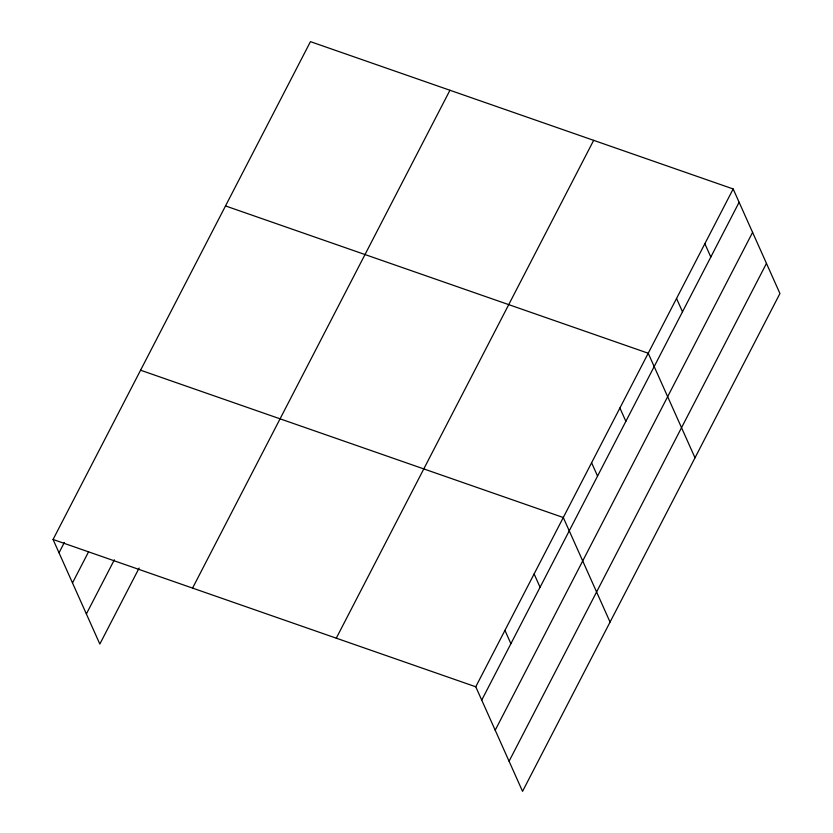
<?xml version="1.0" encoding="UTF-8"?>
<svg xmlns="http://www.w3.org/2000/svg" width="833" height="833" viewBox="0 0 833 833"><rect width="100%" height="100%" fill="white"/><g stroke="black" fill="none" stroke-linecap="round" stroke-linejoin="round"><path stroke-width="1.25" d="M53.062 539.482L310.449 41.65L733.165 188.956L779.938 293.518L522.551 791.35L475.768 686.788L53.062 539.482L99.835 644.044L139.132 568.054M59.018 552.8L64.38 542.439M72.492 582.913L88.569 551.821M86.372 613.942L114.35 559.818M192.558 588.098L449.945 90.256M336.282 638.172L593.669 140.34M475.768 686.788L733.165 188.956M481.734 700.105L739.121 202.273M495.198 730.218L752.595 232.386M509.078 761.237L766.464 263.405M225.514 205.938L648.22 353.234L695.003 457.806M140.579 370.216L563.285 517.522L610.058 622.084M704.853 243.715L710.809 257.033M676.542 298.474L682.498 311.792M619.908 407.993L625.864 421.321M591.597 462.763L597.553 476.08M534.12 573.947L540.076 587.265M504.944 630.362L510.9 643.68"/></g></svg>
